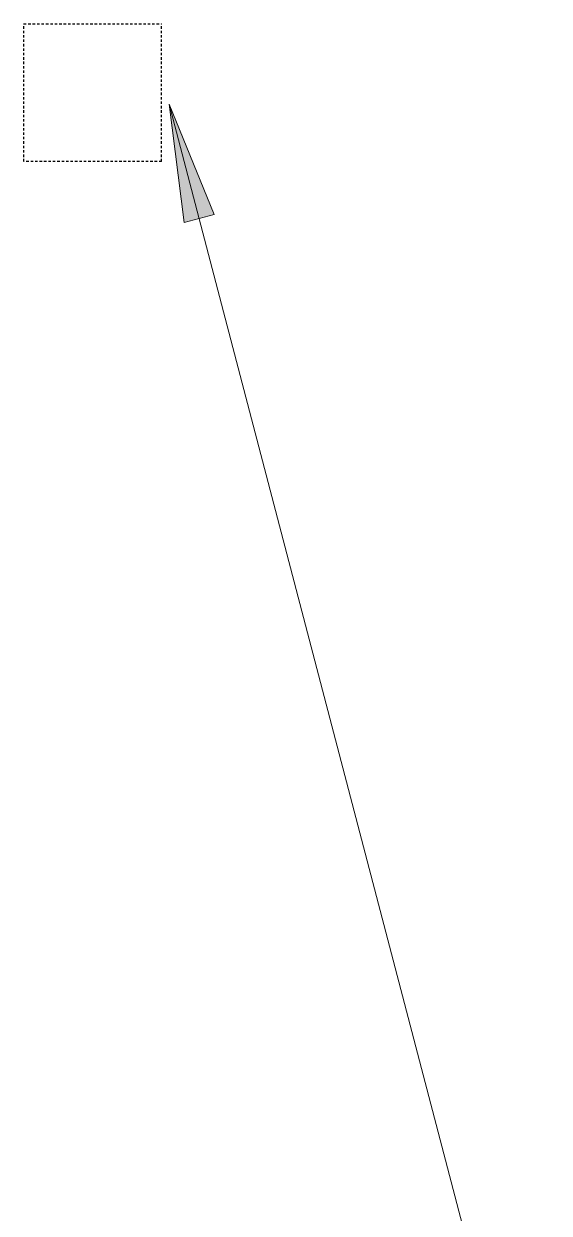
# Model space of a CAD drawing. Header units: inches. Extents: x -1176 to 1545, y -2552 to 978.
# Drawn here: x -925.5 to -898.8, y -897.9 to -837.4 of the extents above; entities that cross this region are included whole.
import ezdxf

# ---------------------------------------------------------------- set-up
doc = ezdxf.new("R2010")
doc.units = ezdxf.units.IN
doc.header["$MEASUREMENT"] = 0
doc.linetypes.add('Demolished', pattern=[0.1875, 0.125, -0.0625])
doc.layers.add('A-ANNO-KEYN', color=231, linetype='Continuous', lineweight=9)
doc.layers.add('S-COLS', color=52, linetype='Continuous', lineweight=18)

msp = doc.modelspace()

# ---------------------------------------------------------------- hatches: boundary and pattern name
at = {"layer": 'A-ANNO-KEYN'}
msp.add_hatch(color=256, dxfattribs=at).paths.add_polyline_path([(-918.15, -841.522), (-917.395, -847.527), (-915.867, -847.127)], flags=0)

# ---------------------------------------------------------------- linework, layer by layer
for p, q in [((-918.15, -841.522), (-917.395, -847.527)), ((-915.867, -847.127), (-918.15, -841.522)), ((-918.15, -841.522), (-898.84, -915.33)), ((-917.395, -847.527), (-915.867, -847.127))]:
    msp.add_line(p, q, dxfattribs=at)
at = {"layer": 'S-COLS', "color": 250, "linetype": 'Demolished', "lineweight": 30}
for p, q in [((-925.543, -844.427), (-925.543, -837.427)), ((-925.543, -837.427), (-918.543, -837.427)), ((-918.543, -844.427), (-918.543, -837.427)), ((-918.543, -844.427), (-925.543, -844.427))]:
    msp.add_line(p, q, dxfattribs=at)

doc.saveas('drawing.dxf')
